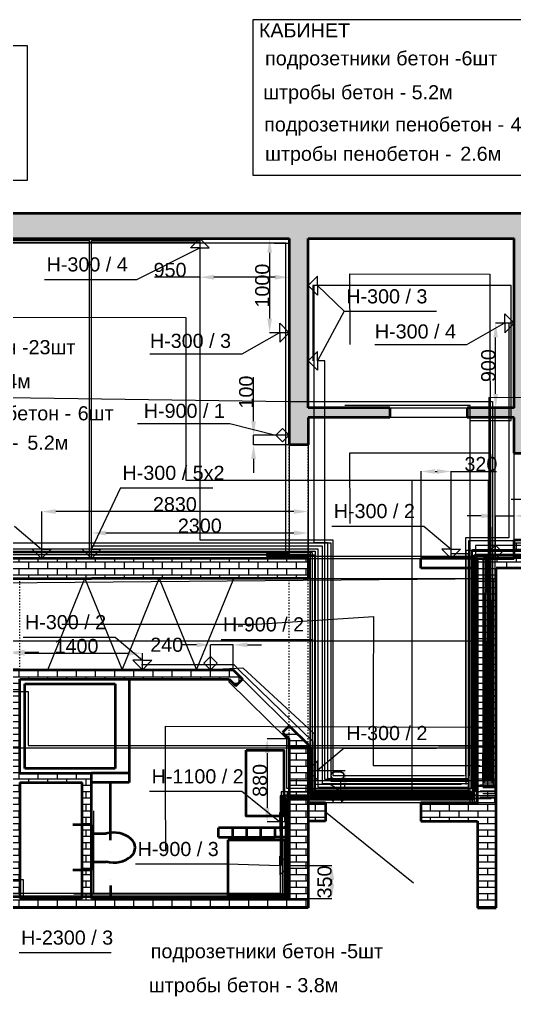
# Model space of a CAD drawing. Header units: millimetres. Extents: x 6972 to 37099, y -38555 to -11376.
# Drawn here: x 26522 to 31780, y -21754 to -11376 of the extents above; entities that cross this region are included whole.
import ezdxf

# ---------------------------------------------------------------- set-up
doc = ezdxf.new("R2010")
doc.units = ezdxf.units.MM
doc.linetypes.add('ACAD_ISO03W100', pattern=[30, 12, -18])
for name, color, linetype in [('CABEL_2', 11, 'Continuous'), ('CABEL_220', 10, 'Continuous'), ('CABEL_6', 131, 'Continuous'), ('CABEL_AUDIO', 50, 'Continuous'), ('CABEL_HDMI', 190, 'Continuous'), ('CABEL_LED', 100, 'Continuous'), ('CABEL_SWITCH', 170, 'Continuous'), ('CABEL_UPS', 92, 'Continuous'), ('CABEL_WEB', 170, 'Continuous'), ('CABEL_ZONE_POTOLOK', 20, 'Continuous'), ('CABEL_ZONE_SWET', 240, 'Continuous'), ('Dimm_annot_ROZETKI', 210, 'Continuous'), ('door', 29, 'Continuous'), ('h', 51, 'Continuous'), ('ROZETKI', 240, 'Continuous'), ('unvis', 50, 'ACAD_ISO03W100')]:
    doc.layers.add(name, color=color, linetype=linetype)
doc.layers.add('santeh', color=130, linetype='Continuous', lineweight=50)
doc.layers.add('walls', color=30, linetype='Continuous', lineweight=50)
doc.styles.get("Standard").update_dxf_attribs({"font": 'arial.ttf'})
doc.dimstyles.new('ISO-25', dxfattribs={"dimtxt": 150, "dimasz": 150, "dimexe": 1.25, "dimexo": 0.625, "dimtad": 1, "dimtxsty": 'Standard', "dimcen": 2.5, "dimadec": 0, "dimazin": 0, "dimtfac": 1, "dimtmove": 0, "dimatfit": 3, "dimfxl": 1, "dimarcsym": 0})

# ---------------------------------------------------------------- blocks, each defined once
blk = doc.blocks.new('Shtroba')
at = {"layer": 'ROZETKI'}
for p, q in [((0, 0), (-100, -100)), ((100, -100), (0, 0)), ((0, -100), (-100, -100)), ((0, -100), (100, -100))]:
    blk.add_line(p, q, dxfattribs=at)
blk = doc.blocks.new('*D113')
at = {"layer": 'Defpoints', "color": 0, "transparency": 16777216}
for p in [(28437, -13703), (29387, -13703), (28437, -14114)]:
    blk.add_point(p, dxfattribs=at)
at = {"layer": 'Dimm_annot_ROZETKI', "color": 0, "lineweight": -2, "transparency": 16777216}
for p, q in [((28437, -13703), (28437, -14115)), ((29387, -13703), (29387, -14115)), ((28437, -14114), (27954, -14114)), ((29237, -14114), (28587, -14114))]:
    blk.add_line(p, q, dxfattribs=at)
at = {"layer": 'Dimm_annot_ROZETKI', "color": 0, "transparency": 16777216}
for points in [[(28587, -14089), (28587, -14139), (28437, -14114)], [(29237, -14089), (29237, -14139), (29387, -14114)]]:
    blk.add_solid(points, dxfattribs=at)
at = {"layer": 'Dimm_annot_ROZETKI', "color": 0, "transparency": 16777216, "insert": (28121, -14037), "char_height": 150, "attachment_point": 5}
blk.add_mtext('950', dxfattribs=at)
blk = doc.blocks.new('*D114')
at = {"layer": 'Defpoints', "color": 0, "transparency": 16777216}
for p in [(29387, -13703), (29179, -14703), (29387, -14703)]:
    blk.add_point(p, dxfattribs=at)
at = {"layer": 'Dimm_annot_ROZETKI', "color": 0, "lineweight": -2, "transparency": 16777216}
for p, q in [((29386, -13703), (29177, -13703)), ((29179, -13853), (29179, -14553)), ((29386, -14703), (29177, -14703))]:
    blk.add_line(p, q, dxfattribs=at)
at = {"layer": 'Dimm_annot_ROZETKI', "color": 0, "transparency": 16777216}
for points in [[(29154, -13853), (29204, -13853), (29179, -13703)], [(29154, -14553), (29204, -14553), (29179, -14703)]]:
    blk.add_solid(points, dxfattribs=at)
at = {"layer": 'Dimm_annot_ROZETKI', "color": 0, "transparency": 16777216, "insert": (29101, -14203), "char_height": 150, "attachment_point": 5, "rotation": 90}
blk.add_mtext('1000', dxfattribs=at)
blk = doc.blocks.new('*D115')
at = {"layer": 'Defpoints', "color": 0, "transparency": 16777216}
for p in [(29008, -15793), (29387, -15793), (29387, -15893)]:
    blk.add_point(p, dxfattribs=at)
at = {"layer": 'Dimm_annot_ROZETKI', "color": 0, "lineweight": -2, "transparency": 16777216}
for p, q in [((29008, -15643), (29008, -15175)), ((29386, -15793), (29006, -15793)), ((29008, -15893), (29008, -15793)), ((29386, -15893), (29006, -15893)), ((29008, -16043), (29008, -16193))]:
    blk.add_line(p, q, dxfattribs=at)
at = {"layer": 'Dimm_annot_ROZETKI', "color": 0, "transparency": 16777216}
for points in [[(28983, -15643), (29033, -15643), (29008, -15793)], [(28983, -16043), (29033, -16043), (29008, -15893)]]:
    blk.add_solid(points, dxfattribs=at)
at = {"layer": 'Dimm_annot_ROZETKI', "color": 0, "transparency": 16777216, "insert": (28930, -15334), "char_height": 150, "attachment_point": 5, "rotation": 90}
blk.add_mtext('100', dxfattribs=at)
blk = doc.blocks.new('*D116')
at = {"layer": 'Defpoints', "color": 0, "transparency": 16777216}
for p in [(27287, -16831), (27287, -17103), (29587, -17103)]:
    blk.add_point(p, dxfattribs=at)
at = {"layer": 'Dimm_annot_ROZETKI', "color": 0, "lineweight": -2, "transparency": 16777216}
for p, q in [((27287, -17102), (27287, -16830)), ((29437, -16831), (27437, -16831)), ((29587, -17102), (29587, -16830))]:
    blk.add_line(p, q, dxfattribs=at)
at = {"layer": 'Dimm_annot_ROZETKI', "color": 0, "transparency": 16777216}
for points in [[(27437, -16806), (27437, -16856), (27287, -16831)], [(29437, -16806), (29437, -16856), (29587, -16831)]]:
    blk.add_solid(points, dxfattribs=at)
at = {"layer": 'Dimm_annot_ROZETKI', "color": 0, "transparency": 16777216, "insert": (28437, -16754), "char_height": 150, "attachment_point": 5}
blk.add_mtext('2300', dxfattribs=at)
blk = doc.blocks.new('*D117')
at = {"layer": 'Defpoints', "color": 0, "transparency": 16777216}
for p in [(26757, -16603), (26757, -17103), (29587, -17103)]:
    blk.add_point(p, dxfattribs=at)
at = {"layer": 'Dimm_annot_ROZETKI', "color": 0, "lineweight": -2, "transparency": 16777216}
for p, q in [((26757, -17102), (26757, -16602)), ((29437, -16603), (26907, -16603)), ((29587, -17102), (29587, -16602))]:
    blk.add_line(p, q, dxfattribs=at)
at = {"layer": 'Dimm_annot_ROZETKI', "color": 0, "transparency": 16777216}
for points in [[(26907, -16578), (26907, -16628), (26757, -16603)], [(29437, -16578), (29437, -16628), (29587, -16603)]]:
    blk.add_solid(points, dxfattribs=at)
at = {"layer": 'Dimm_annot_ROZETKI', "color": 0, "transparency": 16777216, "insert": (28172, -16526), "char_height": 150, "attachment_point": 5}
blk.add_mtext('2830', dxfattribs=at)
blk = doc.blocks.new('*D126')
at = {"layer": 'Defpoints', "color": 0, "transparency": 16777216}
for p in [(31580, -14603), (31777, -14603), (31777, -15503)]:
    blk.add_point(p, dxfattribs=at)
at = {"layer": 'Dimm_annot_ROZETKI', "color": 0, "lineweight": -2, "transparency": 16777216}
for p, q in [((31776, -14603), (31578, -14603)), ((31580, -15353), (31580, -14753)), ((31776, -15503), (31578, -15503))]:
    blk.add_line(p, q, dxfattribs=at)
at = {"layer": 'Dimm_annot_ROZETKI', "color": 0, "transparency": 16777216}
for points in [[(31555, -14753), (31605, -14753), (31580, -14603)], [(31555, -15353), (31605, -15353), (31580, -15503)]]:
    blk.add_solid(points, dxfattribs=at)
at = {"layer": 'Dimm_annot_ROZETKI', "color": 0, "transparency": 16777216, "insert": (31502, -15053), "char_height": 150, "attachment_point": 5, "rotation": 90}
blk.add_mtext('900', dxfattribs=at)
blk = doc.blocks.new('*D127')
at = {"layer": 'Defpoints', "color": 0, "transparency": 16777216}
for p in [(29587, -19353), (29979, -19353), (29587, -19693)]:
    blk.add_point(p, dxfattribs=at)
at = {"layer": 'Dimm_annot_ROZETKI', "color": 0, "lineweight": -2, "transparency": 16777216}
for p, q in [((29587, -19353), (29980, -19353)), ((29979, -19543), (29979, -19503)), ((29587, -19693), (29980, -19693))]:
    blk.add_line(p, q, dxfattribs=at)
at = {"layer": 'Dimm_annot_ROZETKI', "color": 0, "transparency": 16777216}
for points in [[(29954, -19503), (30004, -19503), (29979, -19353)], [(29954, -19543), (30004, -19543), (29979, -19693)]]:
    blk.add_solid(points, dxfattribs=at)
at = {"layer": 'Dimm_annot_ROZETKI', "color": 0, "transparency": 16777216, "insert": (29901, -19523), "char_height": 150, "attachment_point": 5, "rotation": 90}
blk.add_mtext('340', dxfattribs=at)
blk = doc.blocks.new('*D128')
at = {"layer": 'Defpoints', "color": 0, "transparency": 16777216}
for p in [(31107, -16177), (30787, -17103), (31107, -17103)]:
    blk.add_point(p, dxfattribs=at)
at = {"layer": 'Dimm_annot_ROZETKI', "color": 0, "lineweight": -2, "transparency": 16777216}
for p, q in [((30787, -17102), (30787, -16175)), ((30937, -16177), (30957, -16177)), ((31107, -17102), (31107, -16175)), ((31107, -16177), (31589, -16177))]:
    blk.add_line(p, q, dxfattribs=at)
at = {"layer": 'Dimm_annot_ROZETKI', "color": 0, "transparency": 16777216}
for points in [[(30937, -16152), (30937, -16202), (30787, -16177)], [(30957, -16152), (30957, -16202), (31107, -16177)]]:
    blk.add_solid(points, dxfattribs=at)
at = {"layer": 'Dimm_annot_ROZETKI', "color": 0, "transparency": 16777216, "insert": (31423, -16099), "char_height": 150, "attachment_point": 5}
blk.add_mtext('320', dxfattribs=at)
blk = doc.blocks.new('*D129')
at = {"layer": 'Defpoints', "color": 0, "transparency": 16777216}
for p in [(31777, -16649), (31577, -17103), (31777, -17103)]:
    blk.add_point(p, dxfattribs=at)
at = {"layer": 'Dimm_annot_ROZETKI', "color": 0, "lineweight": -2, "transparency": 16777216}
for p, q in [((31427, -16649), (31277, -16649)), ((31577, -17102), (31577, -16647)), ((31577, -16649), (31777, -16649)), ((31777, -17102), (31777, -16647)), ((31927, -16649), (32411, -16649))]:
    blk.add_line(p, q, dxfattribs=at)
at = {"layer": 'Dimm_annot_ROZETKI', "color": 0, "transparency": 16777216}
for points in [[(31427, -16624), (31427, -16674), (31577, -16649)], [(31927, -16624), (31927, -16674), (31777, -16649)]]:
    blk.add_solid(points, dxfattribs=at)
at = {"layer": 'Dimm_annot_ROZETKI', "color": 0, "transparency": 16777216, "insert": (32244, -16571), "char_height": 150, "attachment_point": 5}
blk.add_mtext('200', dxfattribs=at)
blk = doc.blocks.new('*D130')
at = {"layer": 'Defpoints', "color": 0, "transparency": 16777216}
for p in [(27827, -18109), (26427, -18283), (27827, -18283)]:
    blk.add_point(p, dxfattribs=at)
at = {"layer": 'Dimm_annot_ROZETKI', "color": 0, "lineweight": -2, "transparency": 16777216}
for p, q in [((26427, -18282), (26427, -18108)), ((26577, -18109), (27677, -18109)), ((27827, -18282), (27827, -18108))]:
    blk.add_line(p, q, dxfattribs=at)
at = {"layer": 'Dimm_annot_ROZETKI', "color": 0, "transparency": 16777216}
for points in [[(26577, -18084), (26577, -18134), (26427, -18109)], [(27677, -18084), (27677, -18134), (27827, -18109)]]:
    blk.add_solid(points, dxfattribs=at)
at = {"layer": 'Dimm_annot_ROZETKI', "color": 0, "transparency": 16777216, "insert": (27127, -18032), "char_height": 150, "attachment_point": 5}
blk.add_mtext('1400', dxfattribs=at)
blk = doc.blocks.new('*D131')
at = {"layer": 'Defpoints', "color": 0, "transparency": 16777216}
for p in [(28552, -18019), (28552, -18283), (28792, -18283)]:
    blk.add_point(p, dxfattribs=at)
at = {"layer": 'Dimm_annot_ROZETKI', "color": 0, "lineweight": -2, "transparency": 16777216}
for p, q in [((28402, -18019), (28252, -18019)), ((28552, -18282), (28552, -18017)), ((28792, -18019), (28552, -18019)), ((28792, -18282), (28792, -18017)), ((28942, -18019), (29092, -18019))]:
    blk.add_line(p, q, dxfattribs=at)
at = {"layer": 'Dimm_annot_ROZETKI', "color": 0, "transparency": 16777216}
for points in [[(28402, -17994), (28402, -18044), (28552, -18019)], [(28942, -17994), (28942, -18044), (28792, -18019)]]:
    blk.add_solid(points, dxfattribs=at)
at = {"layer": 'Dimm_annot_ROZETKI', "color": 0, "transparency": 16777216, "insert": (28085, -18019), "char_height": 150, "attachment_point": 5}
blk.add_mtext('240', dxfattribs=at)
blk = doc.blocks.new('*D132')
at = {"layer": 'Defpoints', "color": 0, "transparency": 16777216}
for p in [(29387, -20363), (29839, -20363), (29387, -20713)]:
    blk.add_point(p, dxfattribs=at)
at = {"layer": 'Dimm_annot_ROZETKI', "color": 0, "lineweight": -2, "transparency": 16777216}
for p, q in [((29387, -20363), (29840, -20363)), ((29839, -20563), (29839, -20513)), ((29387, -20713), (29840, -20713))]:
    blk.add_line(p, q, dxfattribs=at)
at = {"layer": 'Dimm_annot_ROZETKI', "color": 0, "transparency": 16777216}
for points in [[(29814, -20513), (29864, -20513), (29839, -20363)], [(29814, -20563), (29864, -20563), (29839, -20713)]]:
    blk.add_solid(points, dxfattribs=at)
at = {"layer": 'Dimm_annot_ROZETKI', "color": 0, "transparency": 16777216, "insert": (29762, -20538), "char_height": 150, "attachment_point": 5, "rotation": 90}
blk.add_mtext('350', dxfattribs=at)
blk = doc.blocks.new('*D133')
at = {"layer": 'Defpoints', "color": 0, "transparency": 16777216}
for p in [(29387, -19019), (29152, -19899), (29387, -19899)]:
    blk.add_point(p, dxfattribs=at)
at = {"layer": 'Dimm_annot_ROZETKI', "color": 0, "lineweight": -2, "transparency": 16777216}
for p, q in [((29386, -19019), (29151, -19019)), ((29152, -19169), (29152, -19749)), ((29386, -19899), (29151, -19899))]:
    blk.add_line(p, q, dxfattribs=at)
at = {"layer": 'Dimm_annot_ROZETKI', "color": 0, "transparency": 16777216}
for points in [[(29127, -19169), (29177, -19169), (29152, -19019)], [(29127, -19749), (29177, -19749), (29152, -19899)]]:
    blk.add_solid(points, dxfattribs=at)
at = {"layer": 'Dimm_annot_ROZETKI', "color": 0, "transparency": 16777216, "insert": (29075, -19459), "char_height": 150, "attachment_point": 5, "rotation": 90}
blk.add_mtext('880', dxfattribs=at)
blk = doc.blocks.new('*D143')
at = {"layer": 'Defpoints', "color": 0, "transparency": 16777216}
for p in [(26267, -17313), (26427, -17313), (26267, -18095)]:
    blk.add_point(p, dxfattribs=at)
at = {"layer": 'Dimm_annot_ROZETKI', "color": 0, "lineweight": -2, "transparency": 16777216}
for p, q in [((26267, -17313), (26267, -18096)), ((26427, -17313), (26427, -18096)), ((26117, -18095), (25649, -18095)), ((26427, -18095), (26267, -18095)), ((26577, -18095), (26727, -18095))]:
    blk.add_line(p, q, dxfattribs=at)
at = {"layer": 'Dimm_annot_ROZETKI', "color": 0, "transparency": 16777216}
for points in [[(26117, -18070), (26117, -18120), (26267, -18095)], [(26577, -18070), (26577, -18120), (26427, -18095)]]:
    blk.add_solid(points, dxfattribs=at)
at = {"layer": 'Dimm_annot_ROZETKI', "color": 0, "transparency": 16777216, "insert": (25808, -18018), "char_height": 150, "attachment_point": 5}
blk.add_mtext('160', dxfattribs=at)
blk = doc.blocks.new('sralnik')
at = {"layer": 'santeh'}
for p, q in [((27487, -20094), (27287, -20094)), ((27487, -20094), (27487, -20574)), ((27487, -20184), (27642, -20184)), ((27487, -20484), (27642, -20484)), ((27487, -20574), (27287, -20574))]:
    blk.add_line(p, q, dxfattribs=at)
blk.add_ellipse((27719, -20334), major_axis=(-232, 0), ratio=0.684305, start_param=1.231655, end_param=5.051531, dxfattribs=at)

msp = doc.modelspace()

# ---------------------------------------------------------------- hatches: boundary and pattern name
at = {"layer": 'h'}
h = msp.add_hatch(dxfattribs=at)
h.set_pattern_fill('AR-BRSTD', color=256)
h.paths.add_polyline_path([(29586.618, -13702.697), (31776.618, -13702.697), (31776.618, -15502.697), (31276.618, -15502.697), (31276.618, -15602.697), (31776.618, -15602.697), (31776.618, -15982.697), (31876.618, -15982.697), (31876.618, -14962.697), (32296.618, -14962.697), (32296.618, -13702.697), (36876.618, -13702.697), (36876.618, -14552.697), (36976.618, -14552.697), (36976.618, -13432.697), (22502.618, -13432.697), (22502.618, -14002.697), (22602.618, -14002.697), (22602.618, -13702.697), (29386.618, -13702.697), (29386.618, -15892.697), (29586.618, -15892.697), (29586.618, -15602.697), (30456.618, -15602.697), (30456.618, -15502.697), (29586.618, -15502.697)])
h.paths.add_polyline_path([(31876.618, -14860.697), (31876.618, -13702.697), (32196.618, -13702.697), (32196.618, -14860.697)], flags=16)
h = msp.add_hatch(dxfattribs=at)
h.set_pattern_fill('AR-BRSTD', color=256)
h.paths.add_polyline_path([(29586.618, -17102.697), (22602.618, -17102.697), (22602.618, -15802.697), (22502.618, -15802.697), (22502.618, -17887.697), (22602.618, -17887.697), (22602.618, -17312.697), (27286.618, -17312.697), (29586.618, -17312.697)])
h = msp.add_hatch(dxfattribs=at)
h.set_pattern_fill('AR-BRSTD', color=256)
h.paths.add_polyline_path([(31586.618, -17202.697), (36976.618, -17202.697), (36976.618, -16252.697), (36876.618, -16252.697), (36876.618, -17102.697), (31876.618, -17102.697), (31876.618, -16902.697), (31776.618, -16902.697), (31776.618, -17102.697), (31386.618, -17102.697), (31386.618, -19692.697), (30786.618, -19692.697), (30786.618, -19892.697), (31386.618, -19892.697), (31386.618, -20812.697), (31586.618, -20812.697)])
h.paths.add_polyline_path([(29771.618, -19892.697), (29771.618, -19692.697), (29586.618, -19692.697), (29586.618, -19892.697)])
h.paths.add_polyline_path([(29586.618, -19112.697), (29586.618, -19077.346), (29386.781, -18877.509), (29316.07, -18948.22), (29386.618, -19018.768), (29386.618, -19112.697)])
h = msp.add_hatch(dxfattribs=at)
h.set_pattern_fill('AR-BRSTD', color=256)
h.paths.add_polyline_path([(29586.618, -19112.697), (29386.618, -19112.697), (29386.618, -20712.697), (27286.618, -20712.697), (27286.618, -19382.697), (26526.618, -19382.697), (26526.618, -18382.697), (28750.547, -18382.697), (28821.095, -18453.245), (28891.806, -18382.534), (28791.969, -18282.697), (26526.618, -18282.697), (26426.618, -18282.697), (26426.618, -19382.697), (26426.618, -20712.697), (22602.618, -20712.697), (22602.618, -19587.697), (22502.618, -19587.697), (22502.618, -20812.697), (27286.618, -20812.697), (29586.618, -20812.697)])
h.paths.add_polyline_path([(27186.618, -20712.697), (26526.618, -20712.697), (26526.618, -19482.697), (27186.618, -19482.697)], flags=16)

# ---------------------------------------------------------------- linework, layer by layer
at = {"layer": 'CABEL_2'}
for points in [[(34586.618, -13702.697), (32296.618, -13702.697), (32296.618, -17102.697), (31386.618, -17102.697), (31386.618, -19616.111)], [(31343.614, -19652.082), (31343.614, -17065.841), (36845.084, -17065.841), (36845.084, -15349.221)], [(29586.618, -19692.697), (31386.618, -19692.697), (31386.618, -17102.697), (31776.618, -17102.697), (31776.618, -15602.697), (29586.618, -15602.697), (29586.618, -17312.697), (26526.618, -17312.697), (26426.618, -17312.697), (26426.618, -18282.697), (28791.969, -18282.697), (29586.618, -19077.346), (29586.618, -19692.697)], [(32084.442, -15729.709), (31876.618, -15729.709), (31876.618, -17102.697), (31386.618, -17102.697), (31386.618, -19692.697)], [(31386.618, -19652.082), (29355.673, -19652.082), (29355.673, -20702.839), (22617.032, -20702.839), (22617.032, -18696.862)], [(31386.618, -19616.111), (29344.546, -19616.111), (29344.546, -20668.026), (27099.517, -20668.026)]]:
    msp.add_lwpolyline(points, dxfattribs=at)
at = {"layer": 'CABEL_220'}
for points in [[(31216.147, -19503.032), (29660.508, -19503.032), (29660.508, -17065.982), (27286.618, -17065.982), (27286.618, -17030.455), (29351.263, -17030.455), (29351.263, -14702.697), (29351.263, -13752.697), (28436.618, -13752.697), (24542.618, -13752.697), (22652.618, -13752.697), (22652.618, -13852.697), (22652.618, -16402.697)], [(31264.974, -19503.032), (31264.974, -17014.863), (36788.544, -17014.863), (36788.544, -14102.697), (36788.544, -13752.697), (36026.618, -13752.697), (33546.618, -13752.697)], [(31309.288, -19503.032), (31309.288, -15637.338), (31745.179, -15637.338), (31745.179, -14602.697), (31745.179, -14202.697), (29636.618, -14202.697), (29636.618, -15002.697)], [(31289.908, -19605.811), (31289.908, -17052.697), (31106.618, -17052.697)], [(25026.618, -17370.001), (22652.618, -17370.001), (22652.618, -20662.697), (26376.618, -20662.697), (26376.618, -19112.697), (31330.058, -19112.697), (31330.058, -19503.032)], [(31330.058, -19605.811), (29636.618, -19605.811), (29636.618, -19352.697), (29636.618, -19046.402), (28852.34, -18282.697), (28800.993, -18232.697), (27817.271, -18232.697)], [(31330.058, -19546.208), (29361.278, -19546.208), (29361.278, -19018.768), (28750.547, -18414.858), (28750.547, -18382.697), (28517.197, -18382.697)], [(23326.618, -20647.555), (26362.189, -20647.555), (26362.189, -18512.697), (26614.699, -18512.697), (26614.699, -19087.671), (31357.482, -19087.671), (31357.482, -19503.032)], [(31330.058, -19578.499), (29300.967, -19578.499), (29300.967, -20362.697)], [(24726.618, -20685.893), (29364.752, -20685.893), (29364.752, -19630.797), (31330.058, -19630.797)], [(31330.058, -19664.686), (29336.618, -19664.686), (29336.618, -19898.768)]]:
    msp.add_lwpolyline(points, dxfattribs=at)
at = {"layer": 'CABEL_6'}
for points in [[(31308.131, -19561.416), (29634.914, -19561.416), (29634.914, -17041.603), (22632.734, -17041.603), (22632.734, -13852.697)], [(31334.286, -19601.979), (29608.294, -19601.979), (29608.294, -17060.914), (22618.751, -17060.914), (22618.751, -14397.9)], [(31334.286, -19692.697), (31334.286, -17006.538), (36842.848, -17006.538), (36842.848, -15402.697)], [(31308.131, -19692.697), (31308.131, -15476.642), (29978.547, -15476.642)], [(31360.29, -19692.697), (31360.29, -17058.108), (33565.618, -17058.108)], [(31360.29, -19668.513), (29371.732, -19668.513), (29371.732, -20697.291), (22622.195, -20697.291), (22622.195, -17592.697)], [(31334.286, -19648.655), (29357.376, -19648.655), (29357.376, -20703.446), (22613.605, -20703.446), (22613.605, -18737.697)], [(31308.131, -19626.215), (29312.666, -19626.215), (29312.666, -20665.054), (27310.061, -20665.054), (27310.061, -19781.012)]]:
    msp.add_lwpolyline(points, dxfattribs=at)
at = {"layer": 'CABEL_AUDIO'}
for points in [[(27264.919, -17102.697), (27264.919, -13722.657), (24542.618, -13722.657)], [(27286.618, -17102.697), (27286.618, -13722.657), (28436.618, -13722.657)]]:
    msp.add_lwpolyline(points, dxfattribs=at)
at = {"layer": 'CABEL_HDMI'}
msp.add_line((29586.618, -19645.623), (29586.618, -19645.623), dxfattribs=at)
msp.add_lwpolyline([(31340.344, -19653.359), (29599.97, -19653.359), (29599.97, -19352.697)], dxfattribs=at)
at = {"layer": 'CABEL_LED', "ltscale": 25}
for points in [[(29227.708, -13751.23), (29386.618, -13751.23), (29386.618, -17052.697), (29146.544, -17052.697), (29146.544, -17076.847), (29386.618, -17076.847), (31516.618, -17076.847), (31516.618, -19469.811)], [(36988.584, -16924.452), (36988.584, -17102.697), (31487.585, -17102.697), (31487.585, -19469.811)], [(22646.38, -17414.306), (22652.618, -17312.697), (31554.325, -17312.697), (31554.325, -19469.811)], [(26299.985, -18282.697), (28791.969, -18282.697), (29586.618, -19077.346), (29623.17, -19113.899), (29623.17, -19652.77), (31533.559, -19652.77)]]:
    msp.add_lwpolyline(points, dxfattribs=at)
at = {"layer": 'CABEL_SWITCH', "ltscale": 25}
for points in [[(33731.618, -13702.697), (33729.542, -13753.008), (32498.761, -13753.008), (32497.021, -14974.373), (32077.67, -14974.373), (32071.734, -17088.748), (31455.905, -17088.748), (31455.905, -19480.632)], [(30325.714, -15502.697), (31571.618, -15502.697), (31571.618, -19508.96), (31416.668, -19508.96)], [(29386.618, -15590.369), (29386.618, -17102.697), (31571.618, -17102.697), (31571.618, -19603.099), (31442.797, -19603.099)], [(32229.045, -16982.502), (32229.045, -17102.697), (31571.618, -17102.697), (31571.618, -19537.675), (31442.797, -19537.675)], [(31768.307, -17028.915), (31766.618, -17102.697), (31571.618, -17102.697), (31571.618, -19574.777), (31416.668, -19574.777)], [(26229.989, -17312.697), (31571.618, -17312.697), (31571.618, -19489.287), (31442.797, -19489.287)], [(28472.004, -18282.697), (28893.13, -18262.538), (29586.618, -18902.697), (29653.034, -18964.006), (29653.034, -19620.555), (31571.618, -19620.555)], [(29586.618, -19398.748), (29586.618, -19692.697), (31571.618, -19692.697), (31571.618, -19638.883), (31416.668, -19638.883)]]:
    msp.add_lwpolyline(points, dxfattribs=at)
at = {"layer": 'CABEL_UPS'}
for points in [[(31326.867, -19595.334), (29614.524, -19595.334), (29614.524, -17030.94), (27286.618, -17030.94), (26756.618, -17030.94), (22652.618, -17030.94), (22652.618, -16402.697), (22652.618, -13740.992), (24542.618, -13740.992), (28436.618, -13740.992)], [(31326.867, -19539.927), (31326.867, -17023.443), (34796.618, -17023.443), (34796.618, -13702.697)], [(31326.867, -19621.996), (29288.988, -19621.996), (29288.988, -20659.252), (26361.062, -20659.252), (26361.062, -20512.697)]]:
    msp.add_lwpolyline(points, dxfattribs=at)
at = {"layer": 'CABEL_WEB'}
for points in [[(22387.453, -13757.295), (22654.662, -13757.295), (22654.662, -16997.478), (29690.354, -16997.478), (29690.354, -19531.757), (31287.723, -19531.757)], [(24542.618, -13763.058), (24542.618, -16935.996), (29830.425, -16935.996), (29830.425, -19466.783), (31287.723, -19466.783)], [(28436.618, -13702.697), (28436.618, -16904.862), (29849.819, -16904.862), (29849.819, -19405.195), (31249.223, -19405.195)], [(34754.484, -13702.697), (34754.484, -16962.053), (31366.221, -16962.053), (31366.221, -19580.83)], [(37098.562, -14102.697), (36826.618, -14102.697), (36826.618, -16913.677), (31292.452, -16913.677), (31292.452, -19409.896)], [(29647.615, -14202.697), (29647.615, -16933.076), (29793.093, -16933.076), (29793.093, -19437.243), (31287.723, -19437.243)], [(31720.809, -14602.697), (31720.809, -16882.86), (31259.306, -16882.86), (31259.306, -19409.896)], [(31287.723, -19447.934), (29764.668, -19447.934), (29764.668, -15002.697), (29686.618, -15002.697)], [(30688.913, -16281.615), (30688.913, -19636.935), (31287.96, -19636.935)], [(22624.144, -16402.697), (22624.144, -17022.151), (29661.452, -17022.151), (29661.452, -19563.183), (31287.723, -19563.183)], [(27286.618, -16966.033), (29736.055, -16966.033), (29736.055, -19491.368), (31287.723, -19491.368)], [(34796.618, -17058.421), (31379.668, -17058.421), (31379.668, -19580.83)], [(26351.618, -20511.969), (26561.575, -20511.969), (26561.575, -20686.679), (29369.615, -20686.679), (29369.615, -19580.213), (31287.723, -19580.213)]]:
    msp.add_lwpolyline(points, dxfattribs=at)
at = {"layer": 'CABEL_ZONE_POTOLOK', "ltscale": 25}
msp.add_line((30971.618, -19092.697), (31571.618, -19092.697), dxfattribs=at)
for points in [[(34514.618, -13702.697), (32481.618, -13702.697), (32481.618, -17102.697), (31443.482, -17102.697), (31443.482, -19499.62)], [(30034.219, -14828.758), (30031.868, -14077.697), (31516.665, -14080.768), (31518.969, -14828.758), (31538.096, -19477.022)], [(36346.618, -16830.611), (36348.921, -15967.981), (36346.618, -15106.645), (36348.921, -14240.14), (33459.266, -14235.168), (33459.266, -15102.857), (33459.266, -15967.264), (33456.963, -16830.611), (33456.963, -17072.436), (31472.389, -17062.674), (31461.606, -19474.354)], [(23702.618, -14539.697), (23702.618, -15402.697), (23702.618, -16266.044), (26006.104, -16266.76), (26000.725, -15402.697), (25997.601, -14539.697), (28286.665, -14542.768), (28286.665, -15403.041), (28286.665, -16269.115), (31498.969, -16269.115), (31498.969, -19469.811)], [(30034.219, -16728.758), (30031.868, -15977.697), (31516.665, -15980.768), (31518.969, -16728.758), (31526.625, -19469.811)], [(23312.923, -20173.504), (24365.495, -20173.551), (25415.867, -20171.248), (25895.547, -20169.853), (25893.244, -19851.222), (25895.547, -18800.414), (25897.739, -17800.424), (25897.739, -17362.499), (31554.325, -17312.697), (31553.744, -19499.479)], [(26821.618, -18282.697), (27216.618, -17312.697), (27611.618, -18282.697), (28006.618, -17312.697), (28401.618, -18282.697), (28796.618, -17312.697), (31571.618, -17312.697), (31571.618, -19525.225), (31380.183, -19525.225)], [(26971.618, -17797.697), (28006.618, -17798.041), (29041.618, -17797.697), (30281.921, -17718.414), (30279.618, -18502.697), (30279.165, -19300.768), (31415.829, -19300.768)], [(28075.268, -20211.814), (28072.908, -19550.768), (28073.303, -18882.564), (31442.692, -18892.12), (31441.091, -19456.527)], [(29386.618, -19458.768), (31571.618, -19458.768)]]:
    msp.add_lwpolyline(points, dxfattribs=at)
at = {"layer": 'CABEL_ZONE_SWET', "ltscale": 25}
for points in [[(24857.725, -15369.885), (27143.618, -15402.697), (29386.618, -15434.894), (31546.731, -15434.894), (31546.731, -19469.685)], [(34861.618, -15402.697), (31505.826, -15390.28), (31505.826, -19469.811)], [(24224.618, -19300.197), (24224.618, -17975.197), (31475.644, -17975.197), (31476.263, -19469.811)]]:
    msp.add_lwpolyline(points, dxfattribs=at)
at = {"layer": 'Dimm_annot_ROZETKI'}
for p, q in [((27767.348, -14136.667), (28436.618, -13802.697)), ((26788.544, -14136.667), (27767.348, -14136.667)), ((29971.967, -14475.832), (29686.618, -14202.697)), ((29971.967, -14475.832), (29686.618, -15002.697)), ((29971.967, -14475.832), (30950.771, -14475.832)), ((31275.468, -14826.846), (31671.672, -14602.697)), ((28885.468, -14926.846), (29281.672, -14702.697)), ((30296.664, -14826.846), (31275.468, -14826.846)), ((27906.664, -14926.846), (28885.468, -14926.846)), ((27776.408, -15666.735), (28755.212, -15666.735)), ((28755.212, -15666.735), (29245.196, -15792.697)), ((27594.918, -16351.1), (27286.618, -17002.697)), ((27594.918, -16351.1), (28573.722, -16351.1)), ((31744.65, -16472.182), (32723.454, -16472.182)), ((26467.688, -16756.669), (26756.618, -17002.697)), ((29838.884, -16756.669), (30817.688, -16756.669)), ((30817.688, -16756.669), (31106.618, -17002.697)), ((26558.884, -17936.669), (27537.688, -17936.669)), ((27537.688, -17936.669), (27826.618, -18182.697)), ((28662.545, -17960.39), (29641.349, -17960.39)), ((29971.967, -19114.758), (29686.618, -19352.697)), ((29971.967, -19114.758), (30950.771, -19114.758)), ((27904.088, -19574.777), (28882.892, -19574.777)), ((28882.892, -19574.777), (29286.618, -19898.768)), ((27755.02, -20346.686), (28733.824, -20346.686)), ((28733.824, -20346.686), (29286.618, -20362.697)), ((26516.8, -21287.727), (27495.604, -21287.727))]:
    msp.add_line(p, q, dxfattribs=at)
for points in [[(29003.558, -11376.393), (32231.622, -11376.393), (32231.622, -13032.058), (29003.558, -13032.058)], [(22928.671, -11652.579), (26601.08, -11652.579), (26601.08, -13087.745), (22928.671, -13087.745)]]:
    msp.add_lwpolyline(points, close=True, dxfattribs=at)
at = {"layer": 'door'}
msp.add_line((29771.618, -19792.697), (30708.292, -20547.892), dxfattribs=at)
at = {"layer": 'ROZETKI'}
for points in [[(29245.196, -15792.697), (29315.907, -15721.987), (29386.618, -15792.697), (29315.907, -15863.408)], [(31505.907, -17031.987), (31576.618, -16961.276), (31647.329, -17031.987), (31576.618, -17102.697)], [(28481.258, -18211.987), (28551.969, -18141.276), (28622.679, -18211.987), (28551.969, -18282.697)]]:
    msp.add_lwpolyline(points, close=True, dxfattribs=at)
at = {"layer": 'santeh'}
for p, q in [((26576.618, -19332.697), (26576.618, -18432.697)), ((26576.618, -18432.697), (27536.618, -18432.697)), ((27536.618, -18432.697), (27536.618, -19332.697)), ((27686.618, -18382.697), (27686.618, -19382.697)), ((27536.618, -19332.697), (26576.618, -19332.697)), ((27486.618, -20094.347), (27486.618, -19482.697)), ((27486.618, -20574.347), (27486.618, -20712.697))]:
    msp.add_line(p, q, dxfattribs=at)
for points in [[(28930.868, -19137.067), (29330.868, -19137.067), (29330.868, -19837.067), (28930.868, -19837.067)], [(28736.618, -20089.03), (29336.618, -20089.03), (29336.618, -20689.03), (28736.618, -20689.03)]]:
    msp.add_lwpolyline(points, close=True, dxfattribs=at)
at = {"layer": 'unvis'}
for p, q in [((29386.618, -17102.697), (29386.618, -15892.697)), ((29586.618, -17102.697), (29586.618, -15892.697)), ((29586.618, -17102.697), (30786.618, -17102.697)), ((26526.618, -18282.697), (26526.618, -17312.697)), ((29386.618, -19112.697), (29386.618, -17312.697)), ((29586.618, -17312.697), (31571.618, -17312.697)), ((29586.618, -19112.697), (29586.618, -17312.697))]:
    msp.add_line(p, q, dxfattribs=at)
at = {"layer": 'walls'}
for p, q in [((22502.618, -13432.697), (36976.618, -13432.697)), ((22602.618, -13702.697), (29386.618, -13702.697)), ((29386.618, -13702.697), (29386.618, -15892.697)), ((29586.618, -13702.697), (31776.618, -13702.697)), ((29586.618, -15502.697), (29586.618, -13702.697)), ((31776.618, -15502.697), (31776.618, -13702.697)), ((30456.618, -15502.697), (29586.618, -15502.697)), ((30456.618, -15502.697), (30456.618, -15602.697)), ((31776.618, -15502.697), (31276.618, -15502.697)), ((31276.618, -15502.697), (31276.618, -15602.697)), ((29586.618, -15602.697), (29586.618, -15892.697)), ((30456.618, -15602.697), (29586.618, -15602.697)), ((31776.618, -15602.697), (31276.618, -15602.697)), ((31776.618, -15982.697), (31776.618, -15602.697)), ((29586.618, -15892.697), (29386.618, -15892.697)), ((31776.618, -15982.697), (31876.618, -15982.697)), ((31776.618, -17102.697), (31776.618, -16902.697)), ((31776.618, -16902.697), (31876.618, -16902.697)), ((29586.618, -17102.697), (22602.618, -17102.697)), ((29586.618, -17102.697), (29586.618, -17312.697)), ((31386.618, -17102.697), (30786.618, -17102.697)), ((30786.618, -17202.697), (30786.618, -17102.697)), ((31386.618, -19692.697), (31386.618, -17102.697)), ((31386.618, -17102.697), (31776.618, -17102.697)), ((31386.618, -17202.697), (30786.618, -17202.697)), ((31386.618, -17202.697), (31386.618, -17202.697)), ((36976.618, -17202.697), (31586.618, -17202.697)), ((31586.618, -20812.697), (31586.618, -17202.697)), ((22602.618, -17312.697), (27286.618, -17312.697)), ((29586.618, -17312.697), (27286.618, -17312.697)), ((26526.618, -18282.697), (26426.618, -18282.697)), ((26526.618, -18282.697), (28791.969, -18282.697)), ((28791.969, -18282.697), (28891.806, -18382.534)), ((26526.618, -18382.697), (28750.547, -18382.697)), ((26526.618, -19382.697), (26526.618, -18382.697)), ((28750.547, -18382.697), (28821.095, -18453.245)), ((28821.095, -18453.245), (28891.806, -18382.534)), ((29386.781, -18877.509), (29316.07, -18948.22)), ((29386.781, -18877.509), (29586.618, -19077.346)), ((29316.07, -18948.22), (29386.618, -19018.768)), ((29386.618, -19112.697), (29386.618, -19018.768)), ((29586.618, -19112.697), (29586.618, -19077.346)), ((29386.618, -19112.697), (29386.618, -20712.697)), ((29386.618, -19112.697), (29586.618, -19112.697)), ((29586.618, -19112.697), (29586.618, -20812.697)), ((26526.618, -19382.697), (27286.618, -19382.697)), ((27286.618, -20712.697), (27286.618, -19382.697)), ((27686.618, -19382.697), (27286.618, -19382.697)), ((27686.618, -19382.697), (27686.618, -19482.697)), ((26526.618, -19482.697), (27186.618, -19482.697)), ((26526.618, -19482.697), (26526.618, -20712.697)), ((27186.618, -20712.697), (27186.618, -19482.697)), ((27686.618, -19482.697), (27286.618, -19482.697)), ((29586.618, -19692.697), (29771.618, -19692.697)), ((29771.618, -19692.697), (29771.618, -19892.697)), ((30786.618, -19692.697), (30786.618, -19892.697)), ((30786.618, -19692.697), (31386.618, -19692.697)), ((29771.618, -19892.697), (29586.618, -19892.697)), ((30786.618, -19892.697), (31386.618, -19892.697)), ((31386.618, -19892.697), (31386.618, -20812.697)), ((29236.618, -19962.697), (28636.618, -19962.697)), ((28636.618, -20062.697), (28636.618, -19962.697)), ((28786.618, -20062.697), (28786.618, -19962.697)), ((28936.618, -20062.697), (28936.618, -19962.697)), ((29086.618, -20062.697), (29086.618, -19962.697)), ((29386.618, -19962.697), (29236.618, -19962.697)), ((29236.618, -20062.697), (29236.618, -19962.697)), ((29386.618, -20062.697), (29386.618, -19962.697)), ((27286.618, -20112.697), (27286.618, -20112.697)), ((28636.618, -20062.697), (29236.618, -20062.697)), ((29386.618, -20062.697), (29236.618, -20062.697)), ((27486.618, -20209.347), (27486.618, -20209.347)), ((27486.618, -20509.347), (27486.618, -20509.347)), ((27186.618, -20712.697), (26526.618, -20712.697)), ((29386.618, -20712.697), (27286.618, -20712.697)), ((27286.618, -20812.697), (22502.618, -20812.697)), ((29586.618, -20812.697), (27186.618, -20812.697)), ((31386.618, -20812.697), (31586.618, -20812.697))]:
    msp.add_line(p, q, dxfattribs=at)

# ---------------------------------------------------------------- block references
at = {"layer": 'CABEL_2'}
msp.add_blockref('sralnik', (-200, 161.65), dxfattribs=at)
at = {"layer": 'ROZETKI'}
msp.add_blockref('Shtroba', (28436.618, -13702.697), dxfattribs=at)
for p, rotation in [((29586.618, -14202.697), 90), ((31776.618, -14602.697), 270), ((29386.618, -14702.697), 270), ((29586.618, -15002.697), 90), ((26756.618, -17102.697), 180), ((27286.618, -17102.697), 180), ((31106.618, -17102.697), 180), ((27826.618, -18282.697), 180), ((29586.618, -19352.697), 90), ((29386.618, -19898.768), 270), ((29386.618, -20362.697), 270)]:
    msp.add_blockref('Shtroba', p, dxfattribs=dict(at, rotation=rotation))

# ---------------------------------------------------------------- texts
at = {"layer": 'Dimm_annot_ROZETKI', "char_height": 150, "attachment_point": 1}
for s, width, heights, insert in [('КАБИНЕТ', 2635.14245, [279.456], (29064.569, -11416.045)), ('подрозетники бетон -6шт', 2635.14245, [279.456], (29130.434, -11712.988)), ('штробы бетон - 5.2м', 2727.66292, [223.925], (29110.915, -12073.84)), ('H-300 / 4', 1317.60537, [0], (26809.525, -13902.528)), ('H-300 / 3', 1317.60537, [0], (29992.948, -14241.693)), ('H-300 / 4', 1317.60537, [0], (30296.664, -14614.518)), ('H-300 / 3', 1317.60537, [0], (27906.664, -14714.518)), ('подрозетники бетон -23шт', 2635.14245, [279.456], (24531.436, -14781.804)), ('штробы бетон - 11.4м', 2727.66292, [223.925], (24511.917, -15142.656)), ('H-900 / 1', 1317.60537, [0], (27841.64, -15457.666)), ('H-300 / 5x2', 1317.60537, [0], (27615.9, -16116.962)), ('H-300 / 2', 1317.60537, [0], (29859.865, -16522.531)), ('H-300 / 2', 1317.60537, [0], (26579.865, -17702.531)), ('H-900 / 2', 1317.60537, [0], (28683.526, -17726.251)), ('H-300 / 2', 1317.60537, [0], (29992.948, -18880.619)), ('H-1100 / 2', 1317.60537, [0], (27925.069, -19340.639)), ('H-900 / 3', 1317.60537, [0], (27776.001, -20112.548)), ('H-2300 / 3', 1317.60537, [0], (26537.781, -21053.589)), ('подрозетники бетон -5шт', 2635.14245, [279.456], (27915.856, -21197.878)), ('штробы бетон - 3.8м', 2727.66292, [223.925], (27896.337, -21558.73))]:
    msp.add_mtext_dynamic_manual_height_columns(s, width=width, gutter_width=12.5, heights=heights, dxfattribs=dict(at, insert=insert))
at = {"layer": 'Dimm_annot_ROZETKI'}
note = msp.add_mtext_dynamic_manual_height_columns('подрозетники пенобетон - ', width=2605.86399, gutter_width=12.5, heights=[295.901, 0], dxfattribs=dict(at, insert=(29120.675, -12415.187), char_height=150, attachment_point=1))
for column, words in zip(note.columns.linked_columns, ['4шт']):
    column.text = words
note = msp.add_mtext_dynamic_manual_height_columns('штробы пенобетон - ', width=2060.89153, gutter_width=12.5, heights=[179.718, 0], dxfattribs=dict(at, insert=(29130.434, -12727.275), char_height=150, attachment_point=1))
for column, words in zip(note.columns.linked_columns, ['2.6м']):
    column.text = words
note = msp.add_mtext_dynamic_manual_height_columns('подрозетники пенобетон - ', width=2605.86399, gutter_width=12.5, heights=[295.901, 0], dxfattribs=dict(at, insert=(24521.676, -15484.003), char_height=150, attachment_point=1))
for column, words in zip(note.columns.linked_columns, ['6шт']):
    column.text = words
note = msp.add_mtext_dynamic_manual_height_columns('штробы пенобетон - ', width=2060.89153, gutter_width=12.5, heights=[179.718, 0], dxfattribs=dict(at, insert=(24531.436, -15796.092), char_height=150, attachment_point=1))
for column, words in zip(note.columns.linked_columns, ['5.2м']):
    column.text = words

# ---------------------------------------------------------------- dimensions: what is measured, and where the dimension line sits
dim = msp.add_linear_dim(base=(28436.618, -14113.832), p1=(29386.618, -13702.697), p2=(28436.618, -13702.697), dimstyle='ISO-25', dxfattribs=at)
dim.commit()
dim.dimension.update_dxf_attribs({"geometry": '*D113', "text_midpoint": (28120.543, -14113.832), "dimtype": 160})
for base, p1, p2, picture, middle in [((29178.601, -14702.697), (29386.618, -13702.697), (29386.618, -14702.697), '*D114', (29101.39, -14202.697)), ((31579.603, -14602.697), (31776.618, -15502.697), (31776.618, -14602.697), '*D126', (31502.392, -15052.697)), ((29007.687, -15792.697), (29386.618, -15892.697), (29386.618, -15792.697), '*D115', (28930.476, -15333.682)), ((29152.383, -19898.768), (29386.618, -19018.768), (29386.618, -19898.768), '*D133', (29075.172, -19458.768)), ((29978.63, -19352.697), (29586.618, -19692.697), (29586.618, -19352.697), '*D127', (29901.368, -19522.697)), ((29839, -20362.697), (29386.618, -20712.697), (29386.618, -20362.697), '*D132', (29761.738, -20537.697))]:
    dim = msp.add_linear_dim(base=base, p1=p1, p2=p2, angle=90, dimstyle='ISO-25', dxfattribs=at)
    dim.commit()
    dim.dimension.update_dxf_attribs({"geometry": picture, "text_midpoint": middle})
for base, p1, p2, picture, middle in [((31106.618, -16176.687), (30786.618, -17102.697), (31106.618, -17102.697), '*D128', (31422.642, -16099.425)), ((26756.618, -16603.476), (29586.618, -17102.697), (26756.618, -17102.697), '*D117', (28171.618, -16526.214)), ((31776.618, -16648.635), (31576.618, -17102.697), (31776.618, -17102.697), '*D129', (32243.972, -16571.424)), ((27286.618, -16831.243), (29586.618, -17102.697), (27286.618, -17102.697), '*D116', (28436.618, -16753.981)), ((26266.618, -18094.984), (26426.618, -17312.697), (26266.618, -17312.697), '*D143', (25807.603, -18017.773)), ((27826.618, -18108.795), (26426.618, -18282.697), (27826.618, -18282.697), '*D130', (27126.618, -18031.584))]:
    dim = msp.add_linear_dim(base=base, p1=p1, p2=p2, dimstyle='ISO-25', dxfattribs=at)
    dim.commit()
    dim.dimension.update_dxf_attribs({"geometry": picture, "text_midpoint": middle})
dim = msp.add_linear_dim(base=(28551.969, -18018.641), p1=(28791.969, -18282.697), p2=(28551.969, -18282.697), dimstyle='ISO-25', override={"dimtad": 0}, dxfattribs=at)
dim.commit()
dim.dimension.update_dxf_attribs({"geometry": '*D131', "text_midpoint": (28084.615, -18018.641)})

doc.saveas('drawing.dxf')
